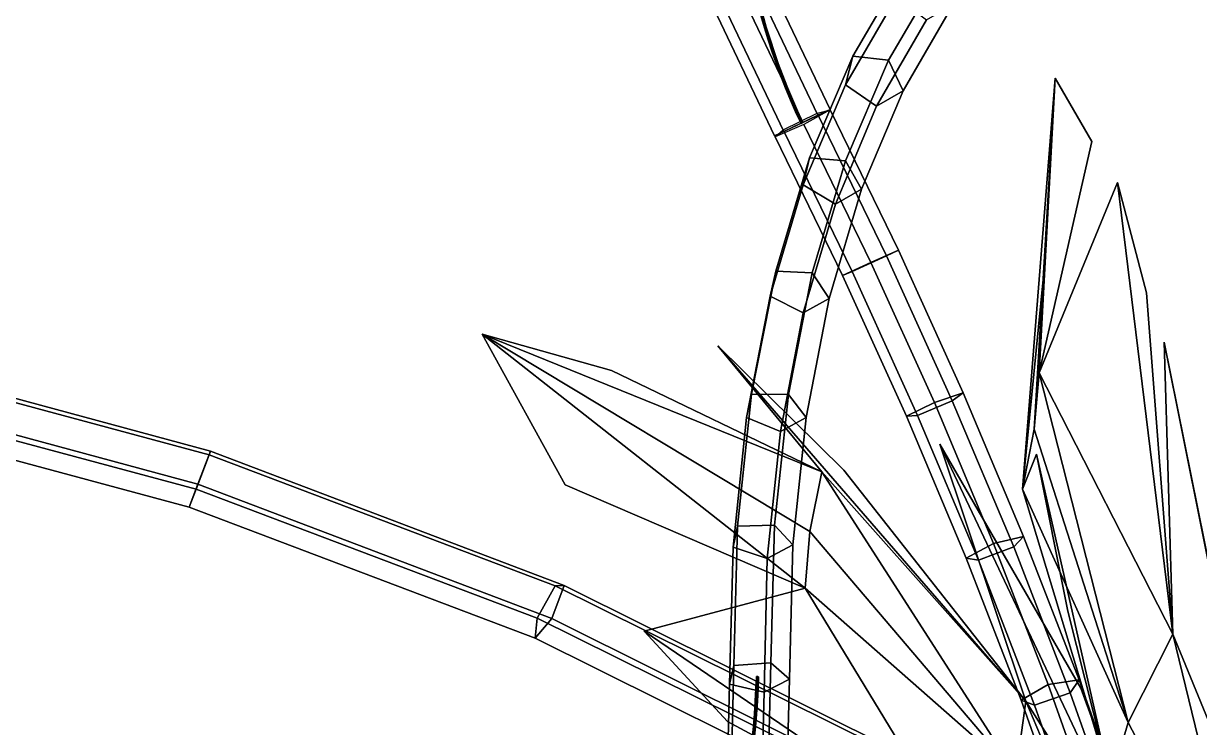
# Model space of a CAD drawing. Header units: metres. Extents: x -349 to 464, y -383 to 362.
# Drawn here: x 112.79 to 155.77, y 62.25 to 87.98 of the extents above; entities that cross this region are included whole.
import ezdxf

# ---------------------------------------------------------------- set-up
doc = ezdxf.new("R2010")
doc.units = ezdxf.units.M

msp = doc.modelspace()

# ---------------------------------------------------------------- linework, layer by layer
at = {"layer": 'Breeder_Petiole', "color": 3}
for points in [[(142.2652, 84.8392, 269.9484), (139.8051, 89.9986, 269.92), (138.8132, 89.5208, 269.0505), (141.2733, 84.3615, 269.0789)], [(141.8218, 84.6349, 271.2387), (139.3617, 89.7942, 271.2104), (139.8051, 89.9986, 269.92), (142.2652, 84.8392, 269.9484)], [(144.6988, 88.9604, 410.8036), (142.8311, 85.7451, 406.4388), (143.101, 86.7961, 405.5496), (145.0086, 90.06368, 409.9943)], [(145.0086, 90.06368, 409.9943), (143.101, 86.7961, 405.5496), (144.3985, 86.644, 405.1063), (146.2831, 89.874, 409.5014)], [(146.2831, 89.874, 409.5014), (144.3985, 86.644, 405.1063), (144.9314, 85.521, 405.7048), (146.7629, 88.6769, 409.9914)], [(141.2733, 84.3615, 269.0789), (138.8132, 89.5208, 269.0505), (137.7806, 89.03279, 269.8244), (140.2407, 83.8734, 269.8527)], [(140.5778, 84.04141, 271.1799), (138.1177, 89.2007, 271.1516), (139.3617, 89.7942, 271.2104), (141.8218, 84.6349, 271.2387)], [(140.2407, 83.8734, 269.8527), (137.7806, 89.03279, 269.8244), (138.1177, 89.2007, 271.1516), (140.5778, 84.04141, 271.1799)], [(145.7894, 88.1155, 410.7916), (143.9682, 84.9687, 406.5236), (142.8311, 85.7451, 406.4388), (144.6988, 88.9604, 410.8036)], [(146.7629, 88.6769, 409.9914), (144.9314, 85.521, 405.7048), (143.9682, 84.9687, 406.5236), (145.7894, 88.1155, 410.7916)], [(139.8999, 87.8437, 270.1978), (139.7708, 88.2932, 270.2274), (139.7357, 88.2815, 270.2523), (139.8649, 87.8317, 270.2227)], [(139.8649, 87.8317, 270.2227), (139.7357, 88.2815, 270.2523), (139.7482, 88.2823, 270.2951), (139.8772, 87.8333, 270.2656)], [(139.8772, 87.8333, 270.2656), (139.7482, 88.2823, 270.2951), (139.7911, 88.2945, 270.297), (139.9198, 87.8464, 270.2675)], [(139.9343, 87.8529, 270.2259), (139.8055, 88.3014, 270.2554), (139.7708, 88.2932, 270.2274), (139.8999, 87.8437, 270.1978)], [(139.9198, 87.8464, 270.2675), (139.7911, 88.2945, 270.297), (139.8055, 88.3014, 270.2554), (139.9343, 87.8529, 270.2259)], [(140.0378, 87.3965, 270.175), (139.8999, 87.8437, 270.1978), (139.8649, 87.8317, 270.2227), (140.0027, 87.384, 270.2001)], [(140.0027, 87.384, 270.2001), (139.8649, 87.8317, 270.2227), (139.8772, 87.8333, 270.2656), (140.0147, 87.3865, 270.2434)], [(140.0147, 87.3865, 270.2434), (139.8772, 87.8333, 270.2656), (139.9198, 87.8464, 270.2675), (140.0574, 87.4005, 270.2454)], [(140.0721, 87.4068, 270.2033), (139.9343, 87.8529, 270.2259), (139.8999, 87.8437, 270.1978), (140.0378, 87.3965, 270.175)], [(140.0574, 87.4005, 270.2454), (139.9198, 87.8464, 270.2675), (139.9343, 87.8529, 270.2259), (140.0721, 87.4068, 270.2033)], [(140.1844, 86.9516, 270.1594), (140.0378, 87.3965, 270.175), (140.0027, 87.384, 270.2001), (140.1491, 86.9388, 270.1847)], [(140.1491, 86.9388, 270.1847), (140.0027, 87.384, 270.2001), (140.0147, 87.3865, 270.2434), (140.1609, 86.9421, 270.2283)], [(140.1609, 86.9421, 270.2283), (140.0147, 87.3865, 270.2434), (140.0574, 87.4005, 270.2454), (140.2036, 86.9571, 270.2303)], [(140.2186, 86.9631, 270.188), (140.0721, 87.4068, 270.2033), (140.0378, 87.3965, 270.175), (140.1844, 86.9516, 270.1594)], [(140.2036, 86.9571, 270.2303), (140.0574, 87.4005, 270.2454), (140.0721, 87.4068, 270.2033), (140.2186, 86.9631, 270.188)], [(140.3395, 86.5095, 270.1508), (140.1844, 86.9516, 270.1594), (140.1491, 86.9388, 270.1847), (140.3041, 86.4963, 270.1764)], [(140.3041, 86.4963, 270.1764), (140.1491, 86.9388, 270.1847), (140.1609, 86.9421, 270.2283), (140.3157, 86.5005, 270.2204)], [(140.3157, 86.5005, 270.2204), (140.1609, 86.9421, 270.2283), (140.2036, 86.9571, 270.2303), (140.3585, 86.5164, 270.2224)], [(140.3736, 86.5222, 270.1797), (140.2186, 86.9631, 270.188), (140.1844, 86.9516, 270.1594), (140.3395, 86.5095, 270.1508)], [(140.3585, 86.5164, 270.2224), (140.2036, 86.9571, 270.2303), (140.2186, 86.9631, 270.188), (140.3736, 86.5222, 270.1797)], [(140.5032, 86.07047, 270.1495), (140.3395, 86.5095, 270.1508), (140.3041, 86.4963, 270.1764), (140.4676, 86.05677, 270.1752)], [(140.4676, 86.05677, 270.1752), (140.3041, 86.4963, 270.1764), (140.3157, 86.5005, 270.2204), (140.479, 86.06189, 270.2195)], [(140.479, 86.06189, 270.2195), (140.3157, 86.5005, 270.2204), (140.3585, 86.5164, 270.2224), (140.5217, 86.0788, 270.2216)], [(140.5372, 86.08429, 270.1786), (140.3736, 86.5222, 270.1797), (140.3395, 86.5095, 270.1508), (140.5032, 86.07047, 270.1495)], [(140.5217, 86.0788, 270.2216), (140.3585, 86.5164, 270.2224), (140.3736, 86.5222, 270.1797), (140.5372, 86.08429, 270.1786)], [(142.8311, 85.7451, 406.4388), (141.283, 82.08323, 402.3068), (141.5186, 83.07359, 401.3415), (143.101, 86.7961, 405.5496)], [(143.101, 86.7961, 405.5496), (141.5186, 83.07359, 401.3415), (142.8354, 82.964, 400.945), (144.3985, 86.644, 405.1063)], [(144.3985, 86.644, 405.1063), (142.8354, 82.964, 400.945), (143.4138, 81.9267, 401.6468), (144.9314, 85.521, 405.7048)], [(140.6753, 85.6346, 270.1553), (140.5032, 86.07047, 270.1495), (140.4676, 86.05677, 270.1752), (140.6395, 85.6205, 270.1812)], [(140.6395, 85.6205, 270.1812), (140.4676, 86.05677, 270.1752), (140.479, 86.06189, 270.2195), (140.6507, 85.6265, 270.2258)], [(140.6507, 85.6265, 270.2258), (140.479, 86.06189, 270.2195), (140.5217, 86.0788, 270.2216), (140.6934, 85.6444, 270.2279)], [(140.7091, 85.6496, 270.1845), (140.5372, 86.08429, 270.1786), (140.5032, 86.07047, 270.1495), (140.6753, 85.6346, 270.1553)], [(140.6934, 85.6444, 270.2279), (140.5217, 86.0788, 270.2216), (140.5372, 86.08429, 270.1786), (140.7091, 85.6496, 270.1845)], [(140.8556, 85.2022, 270.1682), (140.6753, 85.6346, 270.1553), (140.6395, 85.6205, 270.1812), (140.8197, 85.1877, 270.1944)], [(140.8197, 85.1877, 270.1944), (140.6395, 85.6205, 270.1812), (140.6507, 85.6265, 270.2258), (140.8306, 85.1946, 270.2393)], [(140.8306, 85.1946, 270.2393), (140.6507, 85.6265, 270.2258), (140.6934, 85.6444, 270.2279), (140.8733, 85.2135, 270.2413)], [(140.8892, 85.2184, 270.1977), (140.7091, 85.6496, 270.1845), (140.6753, 85.6346, 270.1553), (140.8556, 85.2022, 270.1682)], [(140.8733, 85.2135, 270.2413), (140.6934, 85.6444, 270.2279), (140.7091, 85.6496, 270.1845), (140.8892, 85.2184, 270.1977)], [(143.9682, 84.9687, 406.5236), (142.4599, 81.3854, 402.4836), (141.283, 82.08323, 402.3068), (142.8311, 85.7451, 406.4388)], [(144.9314, 85.521, 405.7048), (143.4138, 81.9267, 401.6468), (142.4599, 81.3854, 402.4836), (143.9682, 84.9687, 406.5236)], [(141.0442, 84.7737, 270.1883), (140.8556, 85.2022, 270.1682), (140.8197, 85.1877, 270.1944), (141.0082, 84.7587, 270.2146)], [(141.0082, 84.7587, 270.2146), (140.8197, 85.1877, 270.1944), (140.8306, 85.1946, 270.2393), (141.0187, 84.7665, 270.2599)], [(141.0187, 84.7665, 270.2599), (140.8306, 85.1946, 270.2393), (140.8733, 85.2135, 270.2413), (141.0614, 84.7864, 270.2618)], [(141.0776, 84.7911, 270.2179), (140.8892, 85.2184, 270.1977), (140.8556, 85.2022, 270.1682), (141.0442, 84.7737, 270.1883)], [(141.0614, 84.7864, 270.2618), (140.8733, 85.2135, 270.2413), (140.8892, 85.2184, 270.1977), (141.0776, 84.7911, 270.2179)], [(143.075, 78.9172, 271.6035), (140.5537, 84.09393, 271.1785), (141.7912, 84.701, 271.235), (144.3307, 79.4857, 271.6589)], [(141.2406, 84.3497, 270.2154), (141.0442, 84.7737, 270.1883), (141.0082, 84.7587, 270.2146), (141.2043, 84.3346, 270.242)], [(141.2043, 84.3346, 270.242), (141.0082, 84.7587, 270.2146), (141.0187, 84.7665, 270.2599), (141.215, 84.3425, 270.2876)], [(141.215, 84.3425, 270.2876), (141.0187, 84.7665, 270.2599), (141.0614, 84.7864, 270.2618), (141.2579, 84.3625, 270.2896)], [(141.2742, 84.3672, 270.2453), (141.0776, 84.7911, 270.2179), (141.0442, 84.7737, 270.1883), (141.2406, 84.3497, 270.2154)], [(141.2579, 84.3625, 270.2896), (141.0614, 84.7864, 270.2618), (141.0776, 84.7911, 270.2179), (141.2742, 84.3672, 270.2453)], [(144.767, 79.698, 270.3675), (142.2701, 84.8282, 269.9475), (141.307, 84.2881, 269.082), (143.7587, 79.2506, 269.5007)], [(144.3307, 79.4857, 271.6589), (141.7912, 84.701, 271.235), (142.2701, 84.8282, 269.9475), (144.767, 79.698, 270.3675)], [(143.7587, 79.2506, 269.5007), (141.307, 84.2881, 269.082), (140.2562, 83.8401, 269.8555), (142.7235, 78.7727, 270.2773)], [(142.7235, 78.7727, 270.2773), (140.2562, 83.8401, 269.8555), (140.5537, 84.09393, 271.1785), (143.075, 78.9172, 271.6035)], [(141.283, 82.08323, 402.3068), (140.0726, 78.01485, 398.4516), (140.2797, 78.9366, 397.4145), (141.5186, 83.07359, 401.3415)], [(141.5186, 83.07359, 401.3415), (140.2797, 78.9366, 397.4145), (141.6119, 78.8744, 397.0616), (142.8354, 82.964, 400.945)], [(142.8354, 82.964, 400.945), (141.6119, 78.8744, 397.0616), (142.2278, 77.9333, 397.8606), (143.4138, 81.9267, 401.6468)], [(142.4599, 81.3854, 402.4836), (141.2819, 77.4051, 398.7147), (140.0726, 78.01485, 398.4516), (141.283, 82.08323, 402.3068)], [(143.4138, 81.9267, 401.6468), (142.2278, 77.9333, 397.8606), (141.2819, 77.4051, 398.7147), (142.4599, 81.3854, 402.4836)], [(147.1281, 74.4872, 270.3069), (144.767, 79.698, 270.3675), (143.7587, 79.2506, 269.5007), (146.0771, 74.1336, 269.4475)], [(146.732, 74.1887, 271.5942), (144.3307, 79.4857, 271.6589), (144.767, 79.698, 270.3675), (147.1281, 74.4872, 270.3069)], [(146.0771, 74.1336, 269.4475), (143.7587, 79.2506, 269.5007), (142.7235, 78.7727, 270.2773), (145.0567, 73.6252, 270.2244)], [(145.4591, 73.6591, 271.5435), (143.075, 78.9172, 271.6035), (144.3307, 79.4857, 271.6589), (146.732, 74.1887, 271.5942)], [(140.0726, 78.01485, 398.4516), (139.2144, 73.5844, 394.914), (139.3991, 74.4305, 393.8103), (140.2797, 78.9366, 397.4145)], [(140.2797, 78.9366, 397.4145), (139.3991, 74.4305, 393.8103), (140.7427, 74.4199, 393.4974), (141.6119, 78.8744, 397.0616)], [(141.6119, 78.8744, 397.0616), (140.7427, 74.4199, 393.4974), (141.3874, 73.5846, 394.3862), (142.2278, 77.9333, 397.8606)], [(145.0567, 73.6252, 270.2244), (142.7235, 78.7727, 270.2773), (143.075, 78.9172, 271.6035), (145.4591, 73.6591, 271.5435)], [(141.2819, 77.4051, 398.7147), (140.4482, 73.0713, 395.2566), (139.2144, 73.5844, 394.914), (140.0726, 78.01485, 398.4516)], [(142.2278, 77.9333, 397.8606), (141.3874, 73.5846, 394.3862), (140.4482, 73.0713, 395.2566), (141.2819, 77.4051, 398.7147)], [(119.1603, 71.1505, 345.1084), (106.1379, 74.67, 342.0175), (106.5954, 75.8733, 341.4599), (119.6178, 72.3538, 344.5509)], [(119.571, 72.2214, 343.1785), (106.8529, 75.6424, 340.1244), (106.5629, 74.3219, 339.8498), (119.094, 70.9615, 342.8812)], [(119.6178, 72.3538, 344.5509), (106.5954, 75.8733, 341.4599), (106.8529, 75.6424, 340.1244), (119.571, 72.2214, 343.1785)], [(118.8417, 70.3034, 344.0671), (106.1236, 73.7243, 341.0131), (106.1379, 74.67, 342.0175), (119.1603, 71.1505, 345.1084)], [(139.2144, 73.5844, 394.914), (138.7188, 68.8405, 391.7314), (138.8875, 69.6046, 390.567), (139.3991, 74.4305, 393.8103)], [(139.3991, 74.4305, 393.8103), (138.8875, 69.6046, 390.567), (140.2382, 69.6491, 390.29), (140.7427, 74.4199, 393.4974)], [(140.7427, 74.4199, 393.4974), (140.2382, 69.6491, 390.29), (140.903, 68.9281, 391.2603), (141.3874, 73.5846, 394.3862)], [(149.3339, 69.2362, 269.7663), (147.1281, 74.4872, 270.3069), (146.0771, 74.1336, 269.4475), (148.2433, 68.9766, 268.9229)], [(148.9753, 68.8511, 271.0416), (146.732, 74.1887, 271.5942), (147.1281, 74.4872, 270.3069), (149.3339, 69.2362, 269.7663)], [(119.094, 70.9615, 342.8812), (106.5629, 74.3219, 339.8498), (106.1236, 73.7243, 341.0131), (118.8417, 70.3034, 344.0671)], [(148.2433, 68.9766, 268.9229), (146.0771, 74.1336, 269.4475), (145.0567, 73.6252, 270.2244), (147.2369, 68.4374, 269.6973)], [(147.6867, 68.3603, 270.9992), (145.4591, 73.6591, 271.5435), (146.732, 74.1887, 271.5942), (148.9753, 68.8511, 271.0416)], [(140.4482, 73.0713, 395.2566), (139.9693, 68.4312, 392.146), (138.7188, 68.8405, 391.7314), (139.2144, 73.5844, 394.914)], [(141.3874, 73.5846, 394.3862), (140.903, 68.9281, 391.2603), (139.9693, 68.4312, 392.146), (140.4482, 73.0713, 395.2566)], [(147.2369, 68.4374, 269.6973), (145.0567, 73.6252, 270.2244), (145.4591, 73.6591, 271.5435), (147.6867, 68.3603, 270.9992)], [(132.2141, 67.4329, 343.2193), (119.571, 72.2214, 343.1785), (119.094, 70.9615, 342.8812), (131.5569, 66.2516, 342.9438)], [(132.0967, 66.234, 345.1138), (119.1603, 71.1505, 345.1084), (119.6178, 72.3538, 344.5509), (132.5543, 67.4373, 344.5563)], [(132.5543, 67.4373, 344.5563), (119.6178, 72.3538, 344.5509), (119.571, 72.2214, 343.1785), (132.2141, 67.4329, 343.2193)], [(131.4848, 65.5149, 344.108), (118.8417, 70.3034, 344.0671), (119.1603, 71.1505, 345.1084), (132.0967, 66.234, 345.1138)], [(131.5569, 66.2516, 342.9438), (119.094, 70.9615, 342.8812), (118.8417, 70.3034, 344.0671), (131.4848, 65.5149, 344.108)], [(138.8875, 69.6046, 390.567), (138.7517, 64.5115, 387.7188), (140.1054, 64.6142, 387.4732), (140.2382, 69.6491, 390.29)], [(140.2382, 69.6491, 390.29), (140.1054, 64.6142, 387.4732), (140.7811, 64.01465, 388.5159), (140.903, 68.9281, 391.2603)], [(138.7188, 68.8405, 391.7314), (138.5924, 63.8348, 388.9374), (138.7517, 64.5115, 387.7188), (138.8875, 69.6046, 390.567)], [(151.3665, 63.9858, 268.7504), (149.3339, 69.2362, 269.7663), (148.2433, 68.9766, 268.9229), (150.2396, 63.8197, 267.9315)], [(151.0425, 63.5142, 270.0057), (148.9753, 68.8511, 271.0416), (149.3339, 69.2362, 269.7663), (151.3665, 63.9858, 268.7504)], [(139.9693, 68.4312, 392.146), (139.8514, 63.5357, 389.4156), (138.5924, 63.8348, 388.9374), (138.7188, 68.8405, 391.7314)], [(140.903, 68.9281, 391.2603), (140.7811, 64.01465, 388.5159), (139.8514, 63.5357, 389.4156), (139.9693, 68.4312, 392.146)], [(150.2396, 63.8197, 267.9315), (148.2433, 68.9766, 268.9229), (147.2369, 68.4374, 269.6973), (149.2462, 63.2496, 268.7005)], [(149.7395, 63.06192, 269.9751), (147.6867, 68.3603, 270.9992), (148.9753, 68.8511, 271.0416), (151.0425, 63.5142, 270.0057)], [(149.2462, 63.2496, 268.7005), (147.2369, 68.4374, 269.6973), (147.6867, 68.3603, 270.9992), (149.7395, 63.06192, 269.9751)], [(144.0245, 61.5638, 340.2445), (132.2141, 67.4329, 343.2193), (131.5569, 66.2516, 342.9438), (143.2046, 60.4745, 340.0339)], [(144.1719, 60.2152, 342.0333), (132.0967, 66.234, 345.1138), (132.5543, 67.4373, 344.5563), (144.6295, 61.4185, 341.4758)], [(144.6295, 61.4185, 341.4758), (132.5543, 67.4373, 344.5563), (132.2141, 67.4329, 343.2193), (144.0245, 61.5638, 340.2445)], [(143.2046, 60.4745, 340.0339), (131.5569, 66.2516, 342.9438), (131.4848, 65.5149, 344.108), (143.2952, 59.6458, 341.1331)], [(143.2952, 59.6458, 341.1331), (131.4848, 65.5149, 344.108), (132.0967, 66.234, 345.1138), (144.1719, 60.2152, 342.0333)], [(138.5924, 63.8348, 388.9374), (138.4654, 58.846, 386.1505), (138.6248, 59.5226, 384.9319), (138.7517, 64.5115, 387.7188)], [(138.7517, 64.5115, 387.7188), (138.6248, 59.5226, 384.9319), (139.9784, 59.6254, 384.6863), (140.1054, 64.6142, 387.4732)], [(140.1054, 64.6142, 387.4732), (139.9784, 59.6254, 384.6863), (140.6541, 59.02578, 385.7289), (140.7811, 64.01465, 388.5159)], [(139.5766, 64.09659, 388.4313), (139.5587, 63.6594, 388.2651), (139.564, 63.6761, 388.2205), (139.5818, 64.1134, 388.3864)], [(139.6199, 64.0882, 388.4487), (139.6018, 63.6511, 388.2823), (139.5587, 63.6594, 388.2651), (139.5766, 64.09659, 388.4313)], [(139.5818, 64.1134, 388.3864), (139.564, 63.6761, 388.2205), (139.6101, 63.6777, 388.2113), (139.6283, 64.115, 388.3771)], [(139.6517, 64.09956, 388.4153), (139.6333, 63.6623, 388.2492), (139.6018, 63.6511, 388.2823), (139.6199, 64.0882, 388.4487)], [(139.6283, 64.115, 388.3771), (139.6101, 63.6777, 388.2113), (139.6333, 63.6623, 388.2492), (139.6517, 64.09956, 388.4153)], [(139.8514, 63.5357, 389.4156), (139.7244, 58.5468, 386.6286), (138.4654, 58.846, 386.1505), (138.5924, 63.8348, 388.9374)], [(139.5587, 63.6594, 388.2651), (139.5338, 63.2063, 388.1656), (139.5387, 63.2162, 388.1194), (139.564, 63.6761, 388.2205)], [(139.6018, 63.6511, 388.2823), (139.5766, 63.2, 388.1833), (139.5338, 63.2063, 388.1656), (139.5587, 63.6594, 388.2651)], [(139.564, 63.6761, 388.2205), (139.5387, 63.2162, 388.1194), (139.5843, 63.2158, 388.1096), (139.6101, 63.6777, 388.2113)], [(139.6333, 63.6623, 388.2492), (139.6077, 63.2059, 388.1488), (139.5766, 63.2, 388.1833), (139.6018, 63.6511, 388.2823)], [(139.6101, 63.6777, 388.2113), (139.5843, 63.2158, 388.1096), (139.6077, 63.2059, 388.1488), (139.6333, 63.6623, 388.2492)], [(140.7811, 64.01465, 388.5159), (140.6541, 59.02578, 385.7289), (139.7244, 58.5468, 386.6286), (139.8514, 63.5357, 389.4156)], [(152.0496, 58.7029, 266.4813), (150.2396, 63.8197, 267.9315), (149.2462, 63.2496, 268.7005), (151.068, 58.102, 267.242)], [(153.2092, 58.7766, 267.2673), (151.3665, 63.9858, 268.7504), (150.2396, 63.8197, 267.9315), (152.0496, 58.7029, 266.4813)], [(152.9165, 58.2195, 268.495), (151.0425, 63.5142, 270.0057), (151.3665, 63.9858, 268.7504), (153.2092, 58.7766, 267.2673)], [(139.5338, 63.2063, 388.1656), (139.5021, 62.7439, 388.1335), (139.5065, 62.7469, 388.0866), (139.5387, 63.2162, 388.1194)], [(139.5766, 63.2, 388.1833), (139.5447, 62.7398, 388.1513), (139.5021, 62.7439, 388.1335), (139.5338, 63.2063, 388.1656)], [(139.5387, 63.2162, 388.1194), (139.5065, 62.7469, 388.0866), (139.5517, 62.7445, 388.0766), (139.5843, 63.2158, 388.1096)], [(139.6077, 63.2059, 388.1488), (139.5752, 62.7401, 388.1163), (139.5447, 62.7398, 388.1513), (139.5766, 63.2, 388.1833)], [(139.5843, 63.2158, 388.1096), (139.5517, 62.7445, 388.0766), (139.5752, 62.7401, 388.1163), (139.6077, 63.2059, 388.1488)], [(151.068, 58.102, 267.242), (149.2462, 63.2496, 268.7005), (149.7395, 63.06192, 269.9751), (151.6007, 57.805, 268.4795)], [(151.6007, 57.805, 268.4795), (149.7395, 63.06192, 269.9751), (151.0425, 63.5142, 270.0057), (152.9165, 58.2195, 268.495)], [(139.5021, 62.7439, 388.1335), (139.4645, 62.2823, 388.1694), (139.4683, 62.2784, 388.1229), (139.5065, 62.7469, 388.0866)], [(139.5447, 62.7398, 388.1513), (139.5069, 62.2802, 388.187), (139.4645, 62.2823, 388.1694), (139.5021, 62.7439, 388.1335)], [(139.5065, 62.7469, 388.0866), (139.4683, 62.2784, 388.1229), (139.513, 62.2739, 388.113), (139.5517, 62.7445, 388.0766)], [(139.5517, 62.7445, 388.0766), (139.513, 62.2739, 388.113), (139.5367, 62.275, 388.1524), (139.5752, 62.7401, 388.1163)], [(139.5752, 62.7401, 388.1163), (139.5367, 62.275, 388.1524), (139.5069, 62.2802, 388.187), (139.5447, 62.7398, 388.1513)], [(139.5069, 62.2802, 388.187), (139.4639, 61.8312, 388.2899), (139.4216, 61.8313, 388.2726), (139.4645, 62.2823, 388.1694)], [(139.4645, 62.2823, 388.1694), (139.4216, 61.8313, 388.2726), (139.4248, 61.8207, 388.2275), (139.4683, 62.2784, 388.1229)], [(139.4683, 62.2784, 388.1229), (139.4248, 61.8207, 388.2275), (139.469, 61.8143, 388.218), (139.513, 62.2739, 388.113)], [(139.5367, 62.275, 388.1524), (139.493, 61.8208, 388.2563), (139.4639, 61.8312, 388.2899), (139.5069, 62.2802, 388.187)], [(139.513, 62.2739, 388.113), (139.469, 61.8143, 388.218), (139.493, 61.8208, 388.2563), (139.5367, 62.275, 388.1524)]]:
    msp.add_3dface(points, dxfattribs=at)
at = {"layer": 'Breeder_Stipule', "color": 3}
for points in [[(149.7287, 73.1501, 276.3768), (150.4858, 85.9862, 270.7413), (149.2966, 70.967, 270.6488)], [(149.7287, 73.1501, 276.3768), (149.2966, 70.967, 270.6488), (150.4858, 85.9862, 270.7413)], [(150.4858, 85.9862, 270.7413), (150.1358, 79.4965, 268.6621), (149.2966, 70.967, 270.6488)], [(150.4858, 85.9862, 270.7413), (149.2966, 70.967, 270.6488), (150.1358, 79.4965, 268.6621)], [(149.9046, 75.2165, 282.1835), (150.4858, 85.9862, 270.7413), (149.7287, 73.1501, 276.3768)], [(149.9046, 75.2165, 282.1835), (149.7287, 73.1501, 276.3768), (150.4858, 85.9862, 270.7413)], [(149.9046, 75.2165, 282.1835), (151.8279, 83.6725, 278.1891), (150.4858, 85.9862, 270.7413)], [(149.9046, 75.2165, 282.1835), (150.4858, 85.9862, 270.7413), (151.8279, 83.6725, 278.1891)], [(154.7979, 65.6637, 286.1115), (152.7711, 82.1693, 286.6258), (149.9046, 75.2165, 282.1835)], [(154.7979, 65.6637, 286.1115), (149.9046, 75.2165, 282.1835), (152.7711, 82.1693, 286.6258)], [(154.7979, 65.6637, 286.1115), (153.8331, 78.1433, 288.453), (152.7711, 82.1693, 286.6258)], [(154.7979, 65.6637, 286.1115), (152.7711, 82.1693, 286.6258), (153.8331, 78.1433, 288.453)], [(141.356, 67.3485, 273.0893), (129.5471, 76.6338, 277.7348), (141.5319, 69.4149, 278.896)], [(141.356, 67.3485, 273.0893), (141.5319, 69.4149, 278.896), (129.5471, 76.6338, 277.7348)], [(141.356, 67.3485, 273.0893), (132.5865, 71.1212, 272.9394), (129.5471, 76.6338, 277.7348)], [(141.356, 67.3485, 273.0893), (129.5471, 76.6338, 277.7348), (132.5865, 71.1212, 272.9394)], [(141.5319, 69.4149, 278.896), (129.5471, 76.6338, 277.7348), (141.964, 71.598, 284.6239)], [(141.5319, 69.4149, 278.896), (141.964, 71.598, 284.6239), (129.5471, 76.6338, 277.7348)], [(129.5471, 76.6338, 277.7348), (134.2786, 75.2972, 282.4663), (141.964, 71.598, 284.6239)], [(129.5471, 76.6338, 277.7348), (141.964, 71.598, 284.6239), (134.2786, 75.2972, 282.4663)], [(141.964, 71.598, 284.6239), (138.1648, 76.1986, 292.1063), (149.4188, 63.2124, 287.7647)], [(141.964, 71.598, 284.6239), (149.4188, 63.2124, 287.7647), (138.1648, 76.1986, 292.1063)], [(138.1648, 76.1986, 292.1063), (142.7677, 71.6606, 292.7578), (149.4188, 63.2124, 287.7647)], [(138.1648, 76.1986, 292.1063), (149.4188, 63.2124, 287.7647), (142.7677, 71.6606, 292.7578)], [(158.4079, 56.8485, 290.2132), (154.4756, 76.3371, 295.4619), (154.7979, 65.6637, 286.1115)], [(158.4079, 56.8485, 290.2132), (154.7979, 65.6637, 286.1115), (154.4756, 76.3371, 295.4619)], [(158.4079, 56.8485, 290.2132), (156.5516, 66.01823, 295.5988), (154.4756, 76.3371, 295.4619)], [(158.4079, 56.8485, 290.2132), (154.4756, 76.3371, 295.4619), (156.5516, 66.01823, 295.5988)], [(149.9046, 75.2165, 282.1835), (149.7287, 73.1501, 276.3768), (153.1565, 62.4333, 280.322)], [(149.9046, 75.2165, 282.1835), (153.1565, 62.4333, 280.322), (149.7287, 73.1501, 276.3768)], [(154.7979, 65.6637, 286.1115), (149.9046, 75.2165, 282.1835), (153.1565, 62.4333, 280.322)], [(154.7979, 65.6637, 286.1115), (153.1565, 62.4333, 280.322), (149.9046, 75.2165, 282.1835)], [(153.1565, 62.4333, 280.322), (149.7287, 73.1501, 276.3768), (149.2966, 70.967, 270.6488)], [(153.1565, 62.4333, 280.322), (149.2966, 70.967, 270.6488), (149.7287, 73.1501, 276.3768)], [(149.4188, 63.2124, 287.7647), (146.2788, 72.6019, 297.981), (154.5656, 55.09768, 291.394)], [(149.4188, 63.2124, 287.7647), (154.5656, 55.09768, 291.394), (146.2788, 72.6019, 297.981)], [(146.2788, 72.6019, 297.981), (151.4286, 63.6837, 297.1733), (154.5656, 55.09768, 291.394)], [(146.2788, 72.6019, 297.981), (154.5656, 55.09768, 291.394), (151.4286, 63.6837, 297.1733)], [(149.2966, 70.967, 270.6488), (149.8097, 72.2361, 261.1772), (152.5219, 60.2758, 273.9731)], [(149.2966, 70.967, 270.6488), (152.5219, 60.2758, 273.9731), (149.8097, 72.2361, 261.1772)], [(149.8097, 72.2361, 261.1772), (150.9576, 66.502, 264.0069), (152.5219, 60.2758, 273.9731)], [(149.8097, 72.2361, 261.1772), (152.5219, 60.2758, 273.9731), (150.9576, 66.502, 264.0069)], [(149.0581, 60.5657, 281.5816), (141.5319, 69.4149, 278.896), (141.964, 71.598, 284.6239)], [(149.0581, 60.5657, 281.5816), (141.964, 71.598, 284.6239), (141.5319, 69.4149, 278.896)], [(149.0581, 60.5657, 281.5816), (141.964, 71.598, 284.6239), (149.4188, 63.2124, 287.7647)], [(149.0581, 60.5657, 281.5816), (149.4188, 63.2124, 287.7647), (141.964, 71.598, 284.6239)], [(153.1565, 62.4333, 280.322), (149.2966, 70.967, 270.6488), (152.5219, 60.2758, 273.9731)], [(153.1565, 62.4333, 280.322), (152.5219, 60.2758, 273.9731), (149.2966, 70.967, 270.6488)], [(141.356, 67.3485, 273.0893), (141.5319, 69.4149, 278.896), (149.0581, 60.5657, 281.5816)], [(141.356, 67.3485, 273.0893), (149.0581, 60.5657, 281.5816), (141.5319, 69.4149, 278.896)], [(147.1428, 57.8245, 275.6264), (135.4772, 65.7763, 266.8234), (141.356, 67.3485, 273.0893)], [(147.1428, 57.8245, 275.6264), (141.356, 67.3485, 273.0893), (135.4772, 65.7763, 266.8234)], [(147.1428, 57.8245, 275.6264), (141.356, 67.3485, 273.0893), (149.0581, 60.5657, 281.5816)], [(147.1428, 57.8245, 275.6264), (149.0581, 60.5657, 281.5816), (141.356, 67.3485, 273.0893)], [(147.1428, 57.8245, 275.6264), (138.5229, 62.4651, 267.4828), (135.4772, 65.7763, 266.8234)], [(147.1428, 57.8245, 275.6264), (135.4772, 65.7763, 266.8234), (138.5229, 62.4651, 267.4828)], [(154.7979, 65.6637, 286.1115), (153.1565, 62.4333, 280.322), (157.6927, 53.7565, 283.3018)], [(154.7979, 65.6637, 286.1115), (157.6927, 53.7565, 283.3018), (153.1565, 62.4333, 280.322)], [(158.4079, 56.8485, 290.2132), (154.7979, 65.6637, 286.1115), (157.6927, 53.7565, 283.3018)], [(158.4079, 56.8485, 290.2132), (157.6927, 53.7565, 283.3018), (154.7979, 65.6637, 286.1115)], [(154.1066, 52.1224, 284.4039), (149.0581, 60.5657, 281.5816), (149.4188, 63.2124, 287.7647)], [(154.1066, 52.1224, 284.4039), (149.4188, 63.2124, 287.7647), (149.0581, 60.5657, 281.5816)], [(154.1066, 52.1224, 284.4039), (149.4188, 63.2124, 287.7647), (154.5656, 55.09768, 291.394)], [(154.1066, 52.1224, 284.4039), (154.5656, 55.09768, 291.394), (149.4188, 63.2124, 287.7647)], [(157.6927, 53.7565, 283.3018), (153.1565, 62.4333, 280.322), (152.5219, 60.2758, 273.9731)], [(157.6927, 53.7565, 283.3018), (152.5219, 60.2758, 273.9731), (153.1565, 62.4333, 280.322)]]:
    msp.add_3dface(points, dxfattribs=at)

doc.saveas('drawing.dxf')
